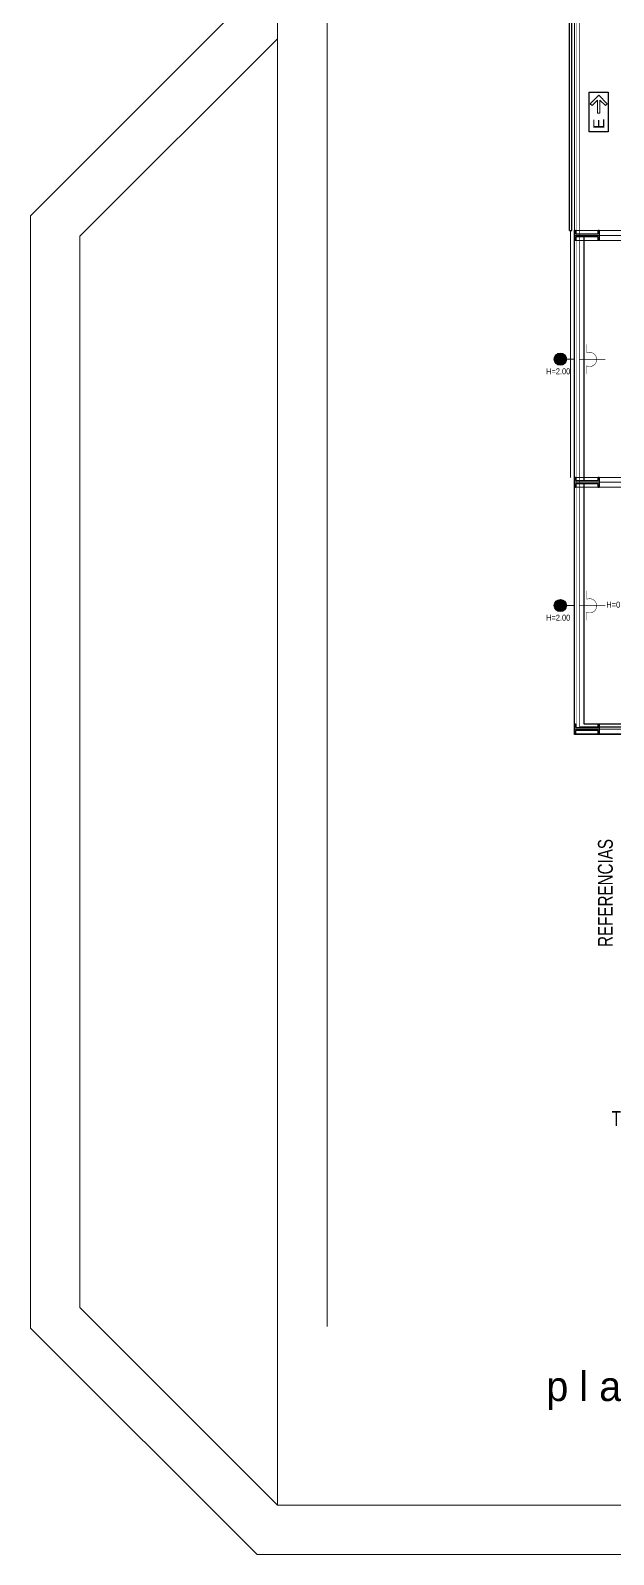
# Model space of a CAD drawing. Header units: millimetres. Extents: x 1972 to 5740, y 370 to 952.
# Drawn here: x 2683.46 to 2695.26, y 637.41 to 668.28 of the extents above; entities that cross this region are included whole.
import ezdxf

# ---------------------------------------------------------------- set-up
doc = ezdxf.new("R2010")
doc.units = ezdxf.units.MM
doc.header["$LTSCALE"] = 15
doc.linetypes.add('ACAD_ISO02W100', pattern=[15, 12, -3])
for name, color, linetype, lineweight in [('1 CIRCUITO  A  PB EXT', 11, 'Continuous', 30), ('1 CIRCUITO T C', 11, 'Continuous', 30), ('A-FACHA-XFINA', 8, 'Continuous', 15), ('A-MURO-PARC', 2, 'Continuous', 30), ('ABERTURAS', 2, 'Continuous', 25), ('COTAS', 5, 'Continuous', 20), ('cotas ROJAS', 5, 'Continuous', 13), ('MUROS', 1, 'Continuous', 30), ('SOMBRAS', 95, 'Continuous', 18)]:
    doc.layers.add(name, color=color, linetype=linetype, lineweight=lineweight)
doc.styles.add('texto', font='swisscl.ttf', dxfattribs={"height": 0.18})

msp = doc.modelspace()

# ---------------------------------------------------------------- linework, layer by layer
msp.add_lwpolyline([(2694.76719, 666.22441), (2694.76719, 667.03295), (2695.15373, 667.03295), (2695.15373, 666.22441)], close=True)
at = {"layer": '1 CIRCUITO  A  PB EXT', "ltscale": 0.5, "const_width": 0.01}
msp.add_lwpolyline([(2694.46719, 676.63148), (2694.51719, 676.63148), (2694.51719, 654.15868), (2694.51719, 654.15868), (2694.51719, 654.15868), (2709.70214, 654.15868), (2709.70214, 654.22868)], dxfattribs=at)
at = {"layer": '1 CIRCUITO  A  PB EXT', "const_width": 0.02012}
for points in [[(2694.18325, 661.62146), (2694.46719, 661.62146)], [(2694.46719, 661.62146), (2694.46719, 661.75138)], [(2694.46719, 661.62146), (2694.46719, 661.49154)], [(2694.18325, 656.63148), (2694.46719, 656.63148)], [(2694.46719, 656.63148), (2694.46719, 656.76139)], [(2694.46719, 656.63148), (2694.46719, 656.50156)]]:
    msp.add_lwpolyline(points, dxfattribs=at)
at = {"layer": '1 CIRCUITO  A  PB EXT'}
for centre in [(2694.18325, 661.62146), (2694.18325, 656.63148)]:
    msp.add_circle(centre, 0.12229, dxfattribs=at)
for points in [[(2694.06096, 661.62146), (2694.29623, 661.66826), (2694.07027, 661.66826)], [(2694.29623, 661.66826), (2694.06096, 661.62146), (2694.30554, 661.62146)], [(2694.07027, 661.57466), (2694.30554, 661.62146), (2694.06096, 661.62146)], [(2694.07027, 661.66826), (2694.26972, 661.70793), (2694.09678, 661.70793)], [(2694.26972, 661.70793), (2694.07027, 661.66826), (2694.29623, 661.66826)], [(2694.30554, 661.62146), (2694.07027, 661.57466), (2694.29623, 661.57466)], [(2694.09678, 661.53499), (2694.29623, 661.57466), (2694.07027, 661.57466)], [(2694.09678, 661.70793), (2694.23005, 661.73444), (2694.13645, 661.73444)], [(2694.23005, 661.73444), (2694.09678, 661.70793), (2694.26972, 661.70793)], [(2694.29623, 661.57466), (2694.09678, 661.53499), (2694.26972, 661.53499)], [(2694.13645, 661.50848), (2694.26972, 661.53499), (2694.09678, 661.53499)], [(2694.18325, 661.74375), (2694.13645, 661.73444), (2694.23005, 661.73444)], [(2694.26972, 661.53499), (2694.13645, 661.50848), (2694.23005, 661.50848)], [(2694.18325, 661.49917), (2694.23005, 661.50848), (2694.13645, 661.50848)], [(2694.06096, 656.63148), (2694.29623, 656.67827), (2694.07027, 656.67827)], [(2694.29623, 656.67827), (2694.06096, 656.63148), (2694.30554, 656.63148)], [(2694.07027, 656.58468), (2694.30554, 656.63148), (2694.06096, 656.63148)], [(2694.07027, 656.67827), (2694.26972, 656.71795), (2694.09678, 656.71795)], [(2694.26972, 656.71795), (2694.07027, 656.67827), (2694.29623, 656.67827)], [(2694.30554, 656.63148), (2694.07027, 656.58468), (2694.29623, 656.58468)], [(2694.09678, 656.545), (2694.29623, 656.58468), (2694.07027, 656.58468)], [(2694.09678, 656.71795), (2694.23005, 656.74446), (2694.13645, 656.74446)], [(2694.23005, 656.74446), (2694.09678, 656.71795), (2694.26972, 656.71795)], [(2694.29623, 656.58468), (2694.09678, 656.545), (2694.26972, 656.545)], [(2694.18325, 656.75376), (2694.13645, 656.74446), (2694.23005, 656.74446)], [(2694.13645, 656.5185), (2694.26972, 656.545), (2694.09678, 656.545)], [(2694.26972, 656.545), (2694.13645, 656.5185), (2694.23005, 656.5185)], [(2694.18325, 656.50919), (2694.23005, 656.5185), (2694.13645, 656.5185)]]:
    msp.add_solid(points, dxfattribs=at)
at = {"layer": '1 CIRCUITO T C', "ltscale": 0.5, "const_width": 0.01}
for points in [[(2694.56719, 654.17868), (2694.56719, 676.62868), (2695.09534, 676.62868)], [(2694.56719, 661.61866), (2694.56719, 661.61866), (2695.09534, 661.61866)], [(2694.56719, 656.62868), (2694.56719, 656.62868), (2695.09534, 656.62868)], [(2694.56719, 654.17868), (2709.84026, 654.17868), (2709.84026, 654.17868), (2714.36719, 654.17868)]]:
    msp.add_lwpolyline(points, dxfattribs=at)
for points in [[(2694.71257, 661.32311), (2694.71257, 661.48799, 1.55536713), (2694.71944, 661.74906), (2694.71944, 661.92081)], [(2694.71257, 656.33312), (2694.71257, 656.49801, 1.55536713), (2694.71944, 656.75907), (2694.71944, 656.93082)]]:
    msp.add_lwpolyline(points, format="xyb", dxfattribs=at)
at = {"layer": '1 CIRCUITO T C'}
for points in [[(2694.46719, 654.02868), (2694.46719, 655.02868)], [(2694.46719, 654.02868), (2695.46719, 654.02868)]]:
    msp.add_lwpolyline(points, dxfattribs=at)
at = {"layer": 'A-FACHA-XFINA'}
for p, q in [((2694.96046, 666.96671), (2694.79014, 666.79639)), ((2694.79014, 666.79639), (2694.82586, 666.76067)), ((2694.9352, 666.87001), (2694.82586, 666.76067)), ((2694.9352, 666.87001), (2694.9352, 666.60225)), ((2694.96046, 666.96671), (2695.13077, 666.79639)), ((2694.98572, 666.87001), (2694.98572, 666.60225)), ((2694.98572, 666.87001), (2695.09505, 666.76067)), ((2695.09505, 666.76067), (2695.13077, 666.79639)), ((2694.98572, 666.60225), (2694.9352, 666.60225))]:
    msp.add_line(p, q, dxfattribs=at)
at = {"layer": 'ABERTURAS', "linetype": 'Continuous', "ltscale": 0.001}
for points in [[(2694.36719, 664.22868), (2694.36719, 669.02868)], [(2694.41719, 664.22868), (2694.41719, 669.02868)], [(2694.36719, 664.22868), (2694.41719, 664.22868)]]:
    msp.add_lwpolyline(points, dxfattribs=at)
at = {"layer": 'COTAS'}
for p, q in [((2688.46113, 638.41181), (2688.46113, 682.96523)), ((2683.46113, 641.9976), (2683.46113, 664.52602)), ((2684.46113, 642.41181), (2684.46113, 664.11181)), ((2688.46113, 638.41181), (2762.69459, 638.41181))]:
    msp.add_line(p, q, dxfattribs=at)
for points in [[(2683.46113, 664.52602), (2687.46113, 668.52602)], [(2684.46113, 664.11181), (2688.46113, 668.11181)], [(2684.46113, 642.41181), (2688.46113, 638.41181)], [(2683.46113, 641.9976), (2688.04692, 637.41181), (2763.69459, 637.41181)]]:
    msp.add_lwpolyline(points, dxfattribs=at)
at = {"layer": 'MUROS', "linetype": 'Continuous', "ltscale": 0.001}
for p, q in [((2700.66719, 654.22868), (2694.66719, 654.22868)), ((2700.66719, 654.02868), (2694.46719, 654.02868))]:
    msp.add_line(p, q, dxfattribs=at)
for points in [[(2694.46719, 664.02368), (2694.46719, 664.23368), (2694.48719, 664.23368), (2694.48719, 664.16368), (2694.94758, 664.16368), (2694.94758, 664.23368), (2694.96758, 664.23368), (2694.96758, 664.02368), (2694.94758, 664.02368), (2694.94758, 664.09868), (2694.48719, 664.09868), (2694.48719, 664.02368), (2694.46719, 664.02368)], [(2694.46719, 659.02368), (2694.46719, 659.23368), (2694.48719, 659.23368), (2694.48719, 659.16368), (2694.94758, 659.16368), (2694.94758, 659.23368), (2694.96758, 659.23368), (2694.96758, 659.02368), (2694.94758, 659.02368), (2694.94758, 659.09868), (2694.48719, 659.09868), (2694.48719, 659.02368), (2694.46719, 659.02368)], [(2694.46719, 654.02368), (2694.46719, 654.23368), (2694.48719, 654.23368), (2694.48719, 654.16368), (2694.94758, 654.16368), (2694.94758, 654.23368), (2694.96758, 654.23368), (2694.96758, 654.02368), (2694.94758, 654.02368), (2694.94758, 654.09868), (2694.48719, 654.09868), (2694.48719, 654.02368), (2694.46719, 654.02368)]]:
    msp.add_lwpolyline(points, close=True, dxfattribs=at)
for points in [[(2694.46719, 654.22868), (2694.46719, 664.02868)], [(2694.66719, 659.16368), (2694.66719, 664.09868)], [(2694.66719, 654.22868), (2694.66719, 659.09868)]]:
    msp.add_lwpolyline(points, dxfattribs=at)
at = {"layer": 'SOMBRAS', "linetype": 'Continuous', "ltscale": 0.001}
msp.add_line((2689.46719, 642.02868), (2689.46719, 680.22868), dxfattribs=at)
at = {"layer": 'SOMBRAS', "linetype": 'ACAD_ISO02W100', "ltscale": 20}
for p, q in [((2694.46719, 664.22868), (2714.46719, 664.22868)), ((2694.46719, 664.12868), (2714.46719, 664.12868)), ((2694.46719, 664.02868), (2714.46719, 664.02868)), ((2694.46719, 659.22868), (2714.46719, 659.22868)), ((2694.46719, 659.12868), (2714.46719, 659.12868)), ((2694.46719, 659.02868), (2714.46719, 659.02868)), ((2694.46719, 654.12868), (2710.32719, 654.12868))]:
    msp.add_line(p, q, dxfattribs=at)
at = {"layer": 'SOMBRAS', "linetype": 'Continuous', "ltscale": 0.001}
for points in [[(2694.46719, 669.02868), (2694.46719, 664.22868)], [(2694.46719, 659.12868), (2694.46719, 659.23368), (2694.48719, 659.23368), (2694.48719, 659.16368), (2694.76719, 659.16368)], [(2694.46719, 659.12868), (2694.46719, 659.02368), (2694.48719, 659.02368), (2694.48719, 659.09868), (2694.76719, 659.09868)], [(2694.96758, 659.12868), (2694.96758, 659.23368), (2694.94758, 659.23368), (2694.94758, 659.16368), (2694.66758, 659.16368)], [(2694.96758, 659.12868), (2694.96758, 659.02368), (2694.94758, 659.02368), (2694.94758, 659.09868), (2694.66758, 659.09868)]]:
    msp.add_lwpolyline(points, dxfattribs=at)
at = {"layer": 'SOMBRAS', "linetype": 'ACAD_ISO02W100', "ltscale": 20}
msp.add_lwpolyline([(2694.39219, 664.22868), (2694.39219, 659.22868)], dxfattribs=at)

# ---------------------------------------------------------------- texts
at = {"layer": 'A-MURO-PARC', "insert": (2694.84999, 666.39203), "char_height": 0.2210688, "width": 12.4865132, "attachment_point": 2, "rotation": 90}
msp.add_mtext('{\\f@Arial Unicode MS|b0|i0|c0|p34;E}', dxfattribs=at)
at = {"layer": 'COTAS', "insert": (2693.89845, 641.12006), "char_height": 0.6, "width": 25.6, "attachment_point": 1}
msp.add_mtext('p l a n t a  d e   e l e c t r i c i d a d', dxfattribs=at)
at = {"layer": 'cotas ROJAS', "char_height": 0.12, "width": 1.5078199, "attachment_point": 1, "style": 'texto'}
for s, insert in [('H=2.00', (2693.89588, 661.43654)), ('H=0.50', (2695.11559, 656.7102)), ('H=2.00', (2693.89588, 656.44656))]:
    msp.add_mtext(s, dxfattribs=dict(at, insert=insert))
at = {"layer": 'SOMBRAS', "insert": (2694.94436, 649.71709), "char_height": 0.3, "width": 4.3936654, "attachment_point": 1, "rotation": 90, "style": 'texto'}
msp.add_mtext('REFERENCIAS', dxfattribs=at)
at = {"layer": 'SOMBRAS', "insert": (2697.343, 646.39242), "char_height": 0.3, "width": 8.4723727, "attachment_point": 2, "style": 'texto'}
msp.add_mtext('TERMOTANQUE ELECTRICO', dxfattribs=at)

doc.saveas('drawing.dxf')
